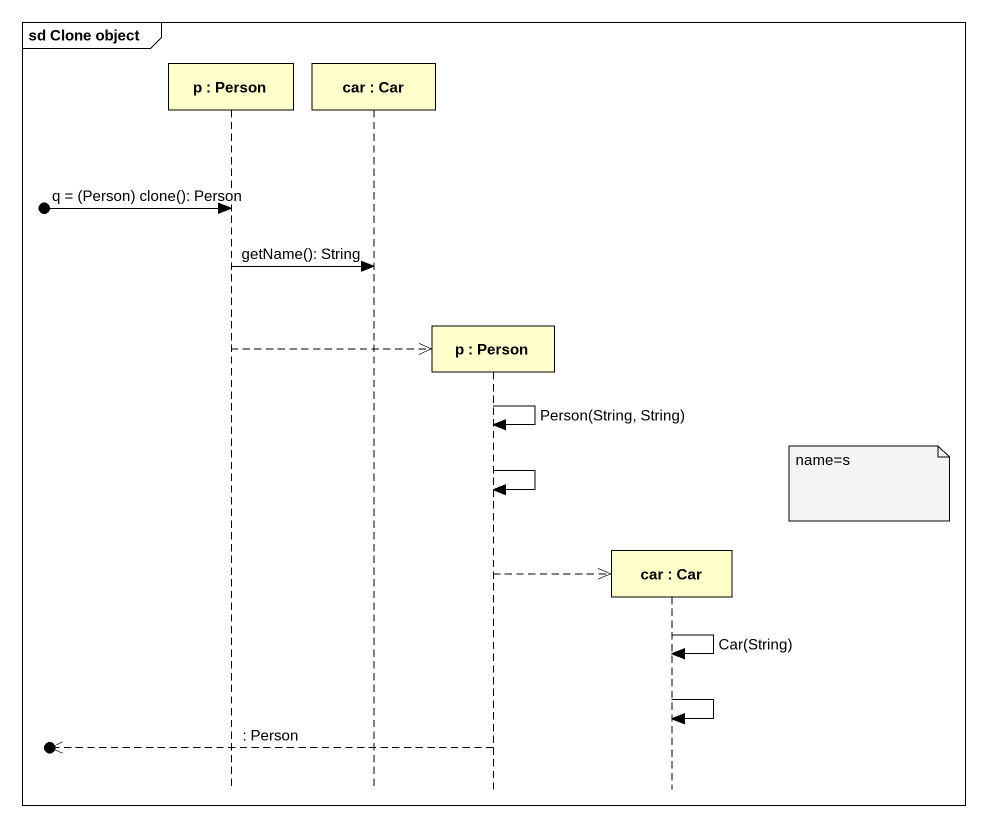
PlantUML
@startuml
mainframe sd Clone object
hide footbox
participant "p : Person" as p
participant "car : Car" as car
participant "p : Person" as p_2
participant "car : Car" as car_2

[o-> p : q = (Person) clone(): Person
p -> car : getName(): String
p -->> p_2 **
p_2 -> p_2 : Person(String, String)
p_2 -> p_2
note right of car_2 : name=s
p_2 -->> car_2 **
car_2 -> car_2 : Car(String)
car_2 -> car_2
[o<<-- p_2 : : Person
@enduml
